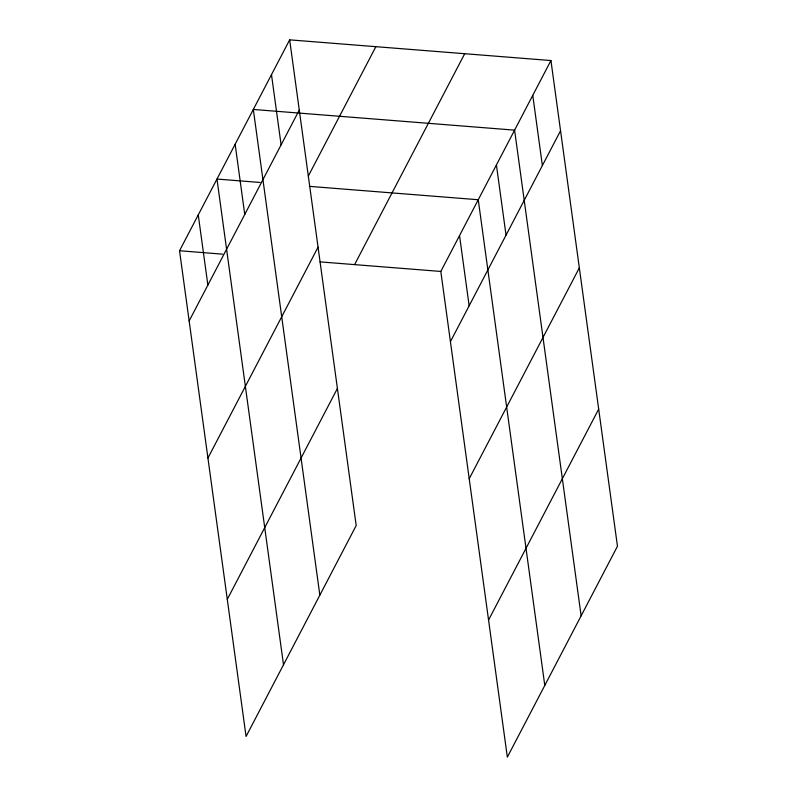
<?xml version="1.0" encoding="UTF-8"?>
<svg xmlns="http://www.w3.org/2000/svg" width="797" height="797" viewBox="0 0 797 797"><rect width="100%" height="100%" fill="white"/><g stroke="black" fill="none" stroke-linecap="round" stroke-linejoin="round"><path stroke-width="1.2" d="M289.66 39.85L356.189 525.552L246.064 736.458L179.534 250.746L289.66 39.85L550.936 60.542L617.466 546.254L507.34 757.15L440.811 271.448L550.936 60.542M189.148 320.942L299.273 110.046M308.309 176.087L375.875 46.674M207.927 458.066L318.053 247.16M354.585 264.614L464.711 53.718M227.284 599.334L337.41 388.438M450.425 341.644L560.55 130.738M469.204 478.758L579.339 267.862M488.561 620.036L598.686 409.13M260.081 182.463L216.973 179.046L283.503 664.748M309.366 186.359L478.25 199.738L544.789 685.44M179.534 250.746L222.642 254.163M320.035 261.874L440.811 271.448M532.765 95.341L542.378 165.537M581.133 615.852L514.593 130.14L253.316 109.448L319.846 595.15M496.421 164.939L506.035 235.135M459.53 235.593L469.144 305.789M271.488 74.649L281.102 144.845M235.145 144.247L244.759 214.443M198.254 214.901L207.868 285.097"/></g></svg>
